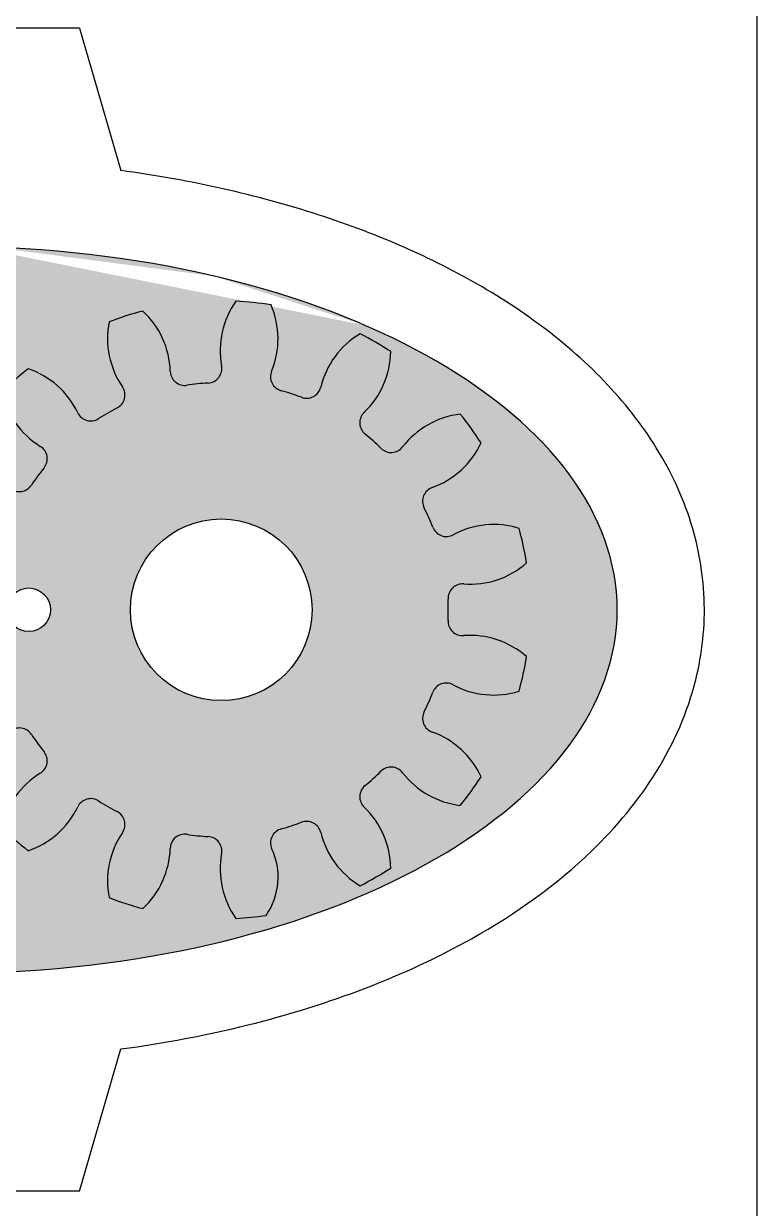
# Model space of a CAD drawing. Header units: millimetres. Extents: x -30196 to -29646, y -21694 to -21274.
# Drawn here: x -29781.41 to -29756.17, y -21419.62 to -21378.87 of the extents above; entities that cross this region are included whole.
import ezdxf

# ---------------------------------------------------------------- set-up
doc = ezdxf.new("R2010")
doc.units = ezdxf.units.MM
doc.layers.add('AM_8', color=1, linetype='Continuous', lineweight=25)

# ---------------------------------------------------------------- blocks, each defined once
blk = doc.blocks.new('e1')
at = {"lineweight": 30}
for centre, radius in [((0, 6.625), 0.75), ((0, 0), 3.125)]:
    blk.add_circle(centre, radius, dxfattribs=at)
at = {"color": 6, "lineweight": 30}
for centre, radius, start, end in [((1.94917210141648, 9.170133756877476), 2.93314621950437, 150.6540794131355, 196.362387718053), ((0, 0), 10.625, 86.72179194004883, 93.27820805995115), ((-1.94917210141648, 9.170133756877476), 2.93314621950437, 343.637612281947, 29.34592058686447), ((0, 0), 10.625, 110.7217919399882, 117.2782080599249), ((-5.510486740240594, 7.584534322264517), 2.93314621950437, 7.637612281886358, 53.34592058676932), ((5.510486740240594, 7.584534322264517), 2.93314621950437, 126.6540794132307, 172.3623877181136), ((0, 0), 10.625, 62.72179194007514, 69.27820806001183), ((-1.94917210141648, 9.170133756877476), 2.93314621950437, 174.6540794130419, 220.3623877180431), ((1.94917210141648, 9.170133756877476), 2.93314621950437, 319.6376122819569, 5.345920586750561), ((-1.344928651607916, 8.202976482480153), 0.5, 279.3111536979541, 16.36238771805299), ((1.344928651604278, 8.202976482480153), 0.5, 163.637612281947, 260.6888463020459), ((-2.107797657183255, 8.040823669649399), 0.5, 187.6376122818864, 284.6888463019647), ((2.107797657183255, 8.040823669649399), 0.5, 255.3111536980353, 352.3623877181136), ((0, 0), 10.625, 134.7217919400905, 141.2782080599563), ((-8.118988160480512, 4.6875), 2.93314621950437, 31.63761228192687, 77.34592058682271), ((0, 0), 7.8125, 99.31115369795415, 104.6888463019647), ((0, 0), 7.8125, 75.3111536980353, 80.68884630204585), ((8.118988160480512, 4.6875), 2.93314621950437, 102.6540794131773, 148.3623877180731), ((0, 0), 10.625, 38.72179194004374, 45.27820805990948), ((-4.565104578243336, 6.946760139788239), 0.5, 303.3111536980255, 40.36238771804305), ((4.565104578243336, 6.946760139788239), 0.5, 139.637612281957, 236.6888463019745), ((-5.510486740240594, 7.584534322264517), 2.93314621950437, 198.6540794132235, 244.3623877180991), ((0, 0), 7.8125, 123.3111536980255, 128.6888463019986), ((0, 0), 7.8125, 51.31115369800138, 56.68884630197451), ((5.510486740240594, 7.584534322264517), 2.93314621950437, 295.6376122819009, 341.3459205867765), ((-5.196066602307837, 6.488339395746152), 0.5, 211.6376122819269, 308.6888463019986), ((5.196066602307837, 6.488339395746152), 0.5, 231.3111536980014, 328.3623877180731), ((-6.995932450627151, 4.489385859593312), 0.5, 327.311153697974, 64.36238771809907), ((6.995932450627151, 4.489385859593312), 0.5, 115.6376122819009, 212.688846302026), ((0, 0), 7.8125, 147.311153697974, 152.6888463019308), ((0, 0), 7.8125, 27.3111536980692, 32.68884630202601), ((0, 0), 10.625, 158.7217919400895, 165.2782080598778), ((-9.323642769079015, 0.9799543431327038), 2.93314621950437, 55.63761228184823, 101.345920586856), ((9.323642769079015, 0.9799543431327038), 2.93314621950437, 78.65407941314403, 124.3623877181518), ((0, 0), 10.625, 14.72179194012215, 21.27820805991046), ((-7.385888427110331, 3.813962295604142), 0.5, 235.6376122818482, 332.6888463019308), ((7.385888427110331, 3.813962295604142), 0.5, 207.3111536980692, 304.3623877181518), ((-8.118988160480512, 4.6875), 2.93314621950437, 222.6540794132912, 268.3623877180061), ((8.118988160480512, 4.6875), 2.93314621950437, 271.6376122819939, 317.3459205867088), ((-8.217100046244013, 1.255755979484093), 0.5, 351.3111536979603, 88.36238771800606), ((8.217100046244013, 1.255755979484093), 0.5, 91.63761228199394, 188.6888463020397), ((0, 0), 7.8125, 171.3111536979603, 176.6888463019514), ((0, 0), 7.8125, 3.311153698048589, 8.68884630203973), ((-8.298623044174747, 0.4801164657947083), 0.5, 259.6376122819284, 356.6888463019514), ((8.298623044174747, 0.4801164657947083), 0.5, 183.3111536980486, 280.3623877180716), ((-8.916154840266245, -2.897034322264517), 2.93314621950437, 79.63761228192838, 125.3459205869184), ((8.916154840266245, -2.897034322264517), 2.93314621950437, 54.65407941308165, 100.3623877180716), ((-1.746229827404022e-10, -1.818989403545856e-11), 10.62499999982308, 182.7217919401416, 188.3528936954908), ((0, 0), 10.625, 350.7217919400866, 357.2782080598583), ((-9.1983634763601, 0.3315405483626819), 2.289573104635588, 234.9791495386659, 295.6383961484495), ((-8.017456393856264, -2.195005517667596), 0.5, 15.31115369800354, 112.3623877181513), ((8.017456393856264, -2.195005517667596), 0.5, 67.63761228184867, 164.6888463019964), ((9.323642769079015, 0.9799543431327038), 2.93314621950437, 247.6376122818487, 293.3459205869054), ((0, 0), 7.8125, 195.3111536980036, 200.6888463019821), ((0, 0), 7.8125, 339.3111536980178, 344.6888463019965), ((-7.776450346274942, -2.936745862669341), 0.5, 283.6376122818758, 20.68884630198211), ((7.776450346274942, -2.936745862669341), 0.5, 159.3111536980179, 256.3623877181242), ((-6.966982738849765, -6.273099434616597), 2.93314621950437, 103.6376122818758, 149.3459205868466), ((6.966982738849765, -6.273099434616597), 2.93314621950437, 30.65407941315344, 76.36238771812424), ((0, 0), 10.625, 206.7217919400341, 213.278208060051), ((-6.431521694670664, -5.266230619807175), 0.5, 39.31115369798542, 136.362387718148), ((6.431521694670664, -5.266230619807175), 0.5, 43.63761228185203, 140.6888463020146), ((0, 0), 10.625, 326.721791939949, 333.2782080599659), ((-8.916154840266245, -2.897034322264517), 2.93314621950437, 270.6540794131629, 316.362387718148), ((0, 0), 7.8125, 219.3111536979854, 224.6888463019777), ((0, 0), 7.8125, 315.3111536980223, 320.6888463020146), ((8.916154840266245, -2.897034322264517), 2.93314621950437, 223.6376122818521, 269.3459205868371), ((-5.909658736673009, -5.845818151985441), 0.5, 307.6376122818443, 44.68884630197773), ((5.909658736673009, -5.845818151985441), 0.5, 135.3111536980223, 232.3623877181557), ((-3.813156028834783, -8.564488665400859), 2.93314621950437, 127.6376122818443, 173.3459205867541), ((3.813156028834783, -8.564488665400859), 2.93314621950437, 6.65407941324589, 52.36238771815568), ((-6.966982738849765, -6.273099434616597), 2.93314621950437, 294.654079413207, 340.3623877180132), ((-3.733518465931411, -7.426876605579309), 0.5, 63.31115369797758, 160.3623877180133), ((0, 0), 7.8125, 243.3111536979776, 248.6888463019105), ((-3.021033443939814, -7.744095375226607), 0.5, 331.6376122818331, 68.68884630191054), ((3.021033443939814, -7.744095375226607), 0.5, 111.3111536980895, 208.362387718167), ((0, 0), 7.8125, 291.3111536980895, 296.6888463020224), ((3.733518465931411, -7.426876605579309), 0.5, 19.63761228198677, 116.6888463020224), ((6.966982738849765, -6.273099434616597), 2.93314621950437, 199.6376122819867, 245.345920586793), ((0, -9.375), 2.93314621950437, 151.637612281833, 197.3459205868215), ((-0.3899559764831793, -8.303348155193817), 0.5, 87.31115369798731, 184.3623877180185), ((0, 0), 7.8125, 267.3111536979873, 272.6888463020127), ((0.3899559764831793, -8.303348155193817), 0.5, 355.6376122819815, 92.68884630201268), ((0, -9.375), 2.93314621950437, 342.6540794131785, 28.36238771816699), ((0, 0), 10.625, 230.7217919400781, 237.2782080599615), ((-3.813156028834783, -8.564488665400859), 2.93314621950437, 318.6540794130806, 4.362387718018495), ((3.813156028834783, -8.564488665400859), 2.93314621950437, 175.6376122819815, 221.3459205869194), ((0, 0), 10.625, 302.7217919400385, 309.278208059922), ((0, 0), 10.625, 254.7217919401619, 261.2782080599951), ((0, 0), 10.625, 278.7217919400049, 285.278208059838)]:
    blk.add_arc(centre, radius, start, end, dxfattribs=at)
blk = doc.blocks.new('bloque')
at = {"lineweight": 30}
for p, q in [((0, 0), (-1.424977175935055, -4.892827157724241)), ((0, 0), (3, 0)), ((3, -7.526611502686137), (3, 0)), ((9, 0), (6, 0)), ((6, -7.526611502686137), (6, 0)), ((9, 0), (10.42489395416123, -4.892804138606152)), ((3, -32.47338849731386), (3, -40)), ((6, -32.47338849731386), (6, -40)), ((0, -40), (-1.425005756122118, -35.10717429929718)), ((9, -40), (10.42484451019845, -35.10721209830444)), ((0, -40), (3, -40)), ((9, -40), (6, -40))]:
    blk.add_line(p, q, dxfattribs=at)
for start_param, end_param in [(4.777652692010582, 7.788717922348591), (7.919245345600376, 10.93031057593838)]:
    blk.add_ellipse((4.5, -20), major_axis=(-23, 0), ratio=0.5434782608695652, start_param=start_param, end_param=end_param, dxfattribs=at)
for points, knots in [([(-1.424977175935055, -4.892827157724241), (-2.92374984307753, -5.094320627144043), (-4.392543210138683, -5.37289196643178), (-8.645255426174117, -6.432437170700723), (-11.2722842330586, -7.435612314020545), (-15.06521450265427, -9.576656324050418), (-16.42673611589998, -10.55964519811459), (-18.45257975888308, -12.5020210928742), (-19.2043971713465, -13.40395006135441), (-20.38446822525293, -15.28782868452981), (-20.82888504589209, -16.25887438888094), (-21.39614839488422, -18.26121229485216), (-21.52762151860225, -19.2867053509035), (-21.46811855664782, -21.1458688821258), (-21.33368845879158, -21.9808187348608), (-20.86420823950903, -23.59477951697045), (-20.53031170042595, -24.37622394878417), (-19.45885908504715, -26.28472960739964), (-18.59953166810374, -27.35660344953067), (-16.57421024594078, -29.30050777413999), (-15.40496793785496, -30.17388008857233), (-12.10905730452941, -32.15533259020231), (-9.808747943650815, -33.13010370212942), (-5.441579504138645, -34.41730362859744), (-3.460828524464887, -34.83351373885307), (-1.425005756125756, -35.10717429929355)], [4.954980096992549, 4.954980096992549, 4.954980096992549, 4.954980096992549, 5.14224467141907, 5.14224467141907, 5.516773820272112, 5.516773820272112, 5.767563485023053, 5.767563485023053, 5.95497249159128, 5.95497249159128, 6.130104256674407, 6.130104256674407, 6.300325975215877, 6.300325975215877, 6.439882453339902, 6.439882453339902, 6.579438931463926, 6.579438931463926, 6.798754017790848, 6.798754017790848, 7.018069104117769, 7.018069104117769, 7.357002176123697, 7.357002176123697, 7.611391200057779, 7.611391200057779, 7.611391200057779, 7.611391200057779]), ([(10.42484451019845, -35.10721209830444), (11.91441853527067, -34.9068641142585), (13.37476723344298, -34.63041601725854), (17.60397979476693, -33.57988480106724), (20.21743791006884, -32.58656714215249), (24.03887028022291, -30.44389416907143), (25.43005596462899, -29.44168081774114), (27.48327340827018, -27.46528783822941), (28.23970494886089, -26.55134600424572), (29.46082918450702, -24.57781510845962), (29.92387908352248, -23.51846923797348), (30.42896334717079, -21.4971483727677), (30.52938015871405, -20.55217227409958), (30.45429271303874, -18.67053218636283), (30.28018119927947, -17.73616319130815), (29.68508334348371, -15.94137466405664), (29.26602055037438, -15.08148981551494), (28.22842159468564, -13.46177991677541), (27.6107926939294, -12.70129756363167), (26.21175471477909, -11.28181722449881), (25.42976790881221, -10.62186350349293), (22.98932009575583, -8.871309958620259), (21.15437719173133, -7.901518086306169), (17.13338834466049, -6.310230845701881), (14.94523935265534, -5.689449643919943), (11.92227924005419, -5.114576721487538), (11.17735176515271, -4.993993081028748), (10.42489395416123, -4.892804138606152)], [8.096574817785179, 8.096574817785179, 8.096574817785179, 8.096574817785179, 8.282704379671472, 8.282704379671472, 8.654963503444058, 8.654963503444058, 8.910868821484426, 8.910868821484426, 9.100243749331254, 9.100243749331254, 9.289618677178082, 9.289618677178082, 9.446354838403028, 9.446354838403028, 9.603090999627975, 9.603090999627975, 9.759827160852922, 9.759827160852922, 9.916563322077868, 9.916563322077868, 10.07329948330282, 10.07329948330282, 10.36613573622064, 10.36613573622064, 10.65897198913847, 10.65897198913847, 10.75298325868008, 10.75298325868008, 10.75298325868008, 10.75298325868008])]:
    blk.add_open_spline(points, degree=3, knots=knots, dxfattribs=at)

msp = doc.modelspace()

# ---------------------------------------------------------------- hatches: boundary and pattern name
at = {"layer": 'AM_8'}
h = msp.add_hatch(color=256, dxfattribs=at)
edge = h.paths.add_edge_path()
edge.add_arc((-29787.09115203186, -21392.0616431561), 2.93314621950437, 289.6376122819886, 335.3459205868041)
edge.add_arc((-29793.36425146648, -21399.02862589495), 10.625, 32.72179194004055, 39.27820805994489)
edge.add_arc((-29784.79976280107, -21395.21546986611), 2.93314621950437, 96.65407941322613, 142.3623877181746)
edge.add_arc((-29787.51843331449, -21393.11896715827), 0.5, 225.3111536974327, 322.3623877174059, ccw=False)
edge.add_arc((-29793.36425146648, -21399.02862589495), 7.8125, 45.31115369802765, 50.68884630198979)
edge.add_arc((-29788.09802084667, -21392.59710420027), 0.5, 133.6376122824344, 230.6888463021758, ccw=False)
edge.add_arc((-29790.46721714421, -21390.11247105468), 2.93314621950437, 313.6376122818746, 359.345920586657)
edge.add_arc((-29793.36425146648, -21399.02862589495), 10.625, 56.72179193994879, 63.27820805991797)
edge.add_arc((-29787.09115203186, -21392.0616431561), 2.93314621950437, 120.654079413131, 166.3623877180654)
edge.add_arc((-29790.42750560381, -21391.25217554867), 0.5, 249.3111536980179, 346.3623877181734, ccw=False)
edge.add_arc((-29793.36425146648, -21399.02862589495), 7.8125, 69.31115369801347, 74.68884630195438)
edge.add_arc((-29791.16924594881, -21391.01116950109), 0.5, 157.637612281928, 254.6888463021975, ccw=False)
edge.add_arc((-29794.34420580961, -21389.70498312587), 2.93314621950437, 337.6376122818725, 383.3459205868747)
edge.add_arc((-29793.36425146648, -21399.02862589495), 10.625, 80.72179194008078, 87.27820805993304)
edge.add_arc((-29790.46721714421, -21390.11247105468), 2.93314621950437, 144.6540794130947, 190.3623877180218)
edge.add_arc((-29793.84436793227, -21390.73000285077), 0.5, -86.68884630279592, 10.362387718071602, ccw=False)
edge.add_arc((-29793.36425146648, -21399.02862589495), 7.8125, 93.31115369804567, 98.68884630199524)
edge.add_arc((-29794.62000744596, -21390.8115258487), 0.5, 181.6376122811784, 278.6888463022458, ccw=False)
edge.add_arc((-29798.05175146648, -21390.90963773446), 2.93314621950437, 1.637612282014376, 47.34592058668167)
edge.add_line((-29796.06433828173, -21388.75243223241), (-29796.14645429816, -21388.41753582152))
edge.add_ellipse((-29783.98925146646, -21399.02862589495), major_axis=(23, 0), ratio=0.5434782608695652, start_angle=93.73933523152238, end_angle=121.90915873480529, ccw=False)
edge.add_line((-29785.48925146646, -21386.55523739764), (-29785.48925146646, -21379.02862589495))
edge.add_line((-29785.48925146646, -21379.02862589495), (-29782.48925146646, -21379.02862589495))
edge.add_line((-29782.48925146646, -21379.02862589495), (-29782.48925146646, -21386.55523739764))
edge.add_ellipse((-29783.98925146646, -21399.02862589495), major_axis=(23, 0), ratio=0.5434782608695652, start_angle=51.56917499554447, end_angle=86.26066476847751, ccw=False)
edge.add_line((-29769.69315720453, -21389.23663629778), (-29769.8366272268, -21389.53837133437))
edge.add_arc((-29768.34115203186, -21392.0616431561), 2.93314621950437, 120.654079413131, 166.3623877180654)
edge.add_arc((-29771.6775056038, -21391.25217554867), 0.5, 249.3111536980179, 346.3623877181734, ccw=False)
edge.add_arc((-29774.61425146647, -21399.02862589495), 7.8125, 69.31115369801347, 74.68884630195438)
edge.add_arc((-29772.4192459488, -21391.01116950109), 0.5, 157.637612281928, 254.6888463021975, ccw=False)
edge.add_arc((-29775.5942058096, -21389.70498312587), 2.93314621950437, 337.6376122818725, 383.3459205868747)
edge.add_arc((-29774.61425146647, -21399.02862589495), 10.625, 80.72179194008078, 87.27820805993304)
edge.add_arc((-29771.71721714421, -21390.11247105468), 2.93314621950437, 144.6540794130947, 190.3623877180218)
edge.add_arc((-29775.09436793227, -21390.73000285077), 0.5, -86.68884630279592, 10.362387718071602, ccw=False)
edge.add_arc((-29774.61425146647, -21399.02862589495), 7.8125, 93.31115369804567, 98.68884630199524)
edge.add_arc((-29775.87000744596, -21390.8115258487), 0.5, 181.6376122811784, 278.6888463022458, ccw=False)
edge.add_arc((-29779.30175146647, -21390.90963773446), 2.93314621950437, 1.637612282014376, 47.34592058699113)
edge.add_arc((-29774.61425146647, -21399.02862589495), 10.625, 104.7217919401278, 111.278208059927)
edge.add_arc((-29775.5942058096, -21389.70498312587), 2.93314621950437, 168.6540794131405, 214.3623877180069)
edge.add_arc((-29778.42821376208, -21391.64273746784), 0.5, -62.68884630314369, 34.36238771844148, ccw=False)
edge.add_arc((-29774.61425146647, -21399.02862589495), 7.8125, 117.3111536980637, 122.6888463020101)
edge.add_arc((-29779.10363732606, -21392.03269344432), 0.5, 205.6376122825473, 302.6888463018506, ccw=False)
edge.add_arc((-29782.19878578874, -21393.5181391547), 2.93314621950437, 25.63761228191168, 71.34592058683307)
edge.add_arc((-29774.61425146647, -21399.02862589495), 10.625, 128.721791940045, 135.2782080599409)
edge.add_arc((-29779.30175146647, -21390.90963773446), 2.93314621950437, 192.6540794131846, 238.3623877180921)
edge.add_arc((-29781.10259086222, -21393.83255929264), 0.5, -38.68884630203098, 58.36238771796383, ccw=False)
edge.add_arc((-29774.61425146647, -21399.02862589495), 7.8125, 141.3111536980121, 146.6888463019847)
edge.add_arc((-29781.56101160626, -21394.4635213167), 0.5, 229.6376122821158, 326.6888463020342, ccw=False)
edge.add_arc((-29783.78438522335, -21397.07945379353), 2.93314621950437, 49.63761228198381, 95.34592058688321)
edge.add_arc((-29774.61425146647, -21399.02862589495), 10.625, 152.7217919400725, 159.2782080599649)
edge.add_arc((-29782.19878578874, -21393.5181391547), 2.93314621950437, 216.6540794132454, 242.9999999999338)
edge.add_arc((-29783.98925146648, -21399.02862589495), 2.93314621950437, 80.99999999998231, 118.3623877180079)
edge.add_arc((-29785.62015609125, -21396.00759245101), 0.5, 201.311153696967, 298.36238771835036, ccw=False)
edge.add_arc((-29793.36425146648, -21399.02862589495), 7.8125, 21.31115369809375, 26.68884630198943)
edge.add_arc((-29785.93737486089, -21395.29510742901), 0.5, 109.6376122813978, 206.6888463020224, ccw=False)
h = msp.add_hatch(color=4, dxfattribs=at)
edge = h.paths.add_edge_path()
edge.add_line((-29785.48925146646, -21419.02862589495), (-29782.48925146646, -21419.02862589495))
edge.add_line((-29782.48925146646, -21419.02862589495), (-29782.48925146646, -21411.50201439226))
edge.add_ellipse((-29783.98925146646, -21399.02862589495), major_axis=(23, 0), ratio=0.5434782608695652, start_angle=273.7393352315225, end_angle=411.5691749955445)
edge.add_line((-29769.69315720453, -21389.23663629778), (-29769.8366272268, -21389.53837133437))
edge.add_arc((-29774.61425146647, -21399.02862589495), 10.625, 56.72179193994879, 63.278208059917915, ccw=False)
edge.add_arc((-29771.71721714421, -21390.11247105468), 2.93314621950437, 313.6376122818747, 359.3459205866571, ccw=False)
edge.add_arc((-29769.34802084666, -21392.59710420027), 0.5, 133.6376122824344, 230.6888463021758)
edge.add_arc((-29774.61425146647, -21399.02862589495), 7.8125, 45.31115369802768, 50.68884630198983, ccw=False)
edge.add_arc((-29768.76843331449, -21393.11896715827), 0.5, 225.3111536974327, 322.3623877179907)
edge.add_arc((-29766.04976280107, -21395.21546986611), 2.93314621950437, 96.65407941322621, 142.362387718075, ccw=False)
edge.add_arc((-29774.61425146647, -21399.02862589495), 10.625, 32.72179194004059, 39.278208059944916, ccw=False)
edge.add_arc((-29768.34115203186, -21392.0616431561), 2.93314621950437, 289.6376122819886, 335.3459205868041, ccw=False)
edge.add_arc((-29767.18737486089, -21395.29510742901), 0.5, 109.6376122810052, 206.6888463020225)
edge.add_arc((-29774.61425146647, -21399.02862589495), 7.8125, 21.31115369809379, 26.688846302001423, ccw=False)
edge.add_arc((-29766.87015609125, -21396.00759245101), 0.5, 201.311153696967, 298.3623877183504)
edge.add_arc((-29765.23925146647, -21399.02862589495), 2.93314621950437, 72.65407941318261, 118.36238771800791, ccw=False)
edge.add_arc((-29774.61425146647, -21399.02862589495), 10.625, 8.721791940001992, 15.278208059936674, ccw=False)
edge.add_arc((-29766.04976280107, -21395.21546986611), 2.93314621950437, 265.6376122819464, 311.3459205867484, ccw=False)
edge.add_arc((-29766.31090331128, -21398.63866991846), 0.5, 85.63761228134213, 182.6888463022111)
edge.add_arc((-29774.61425146647, -21399.02862589495), 7.8125, -2.688846302002105, 2.688846301976696, ccw=False)
edge.add_arc((-29766.31090331128, -21399.41858187143), 0.5, 177.3111536981857, 274.3623877178265)
edge.add_arc((-29766.04976280107, -21402.84178192378), 2.93314621950437, 48.65407941311082, 94.3623877181953, ccw=False)
edge.add_arc((-29774.61425146647, -21399.02862589495), 10.625, 344.7217919401682, 351.27820805993974, ccw=False)
edge.add_arc((-29765.23925146647, -21399.02862589495), 2.93314621950437, 241.6376122818333, 287.345920587059, ccw=False)
edge.add_arc((-29766.87015609125, -21402.04965933889), 0.5, 61.63761228258131, 158.6888463017164)
edge.add_arc((-29774.61425146647, -21399.02862589495), 7.8125, 333.31115369797476, 338.6888463019905, ccw=False)
edge.add_arc((-29767.18737486089, -21402.76214436088), 0.5, 153.31115369835, 250.3623877182096)
edge.add_arc((-29768.34115203186, -21405.9956086338), 2.93314621950437, 24.654079413195916, 70.36238771814521, ccw=False)
edge.add_arc((-29774.61425146647, -21399.02862589495), 10.625, 320.72179194006753, 327.27820805995947, ccw=False)
edge.add_arc((-29766.04976280107, -21402.84178192378), 2.93314621950437, 217.6376122818254, 263.34592058684444, ccw=False)
edge.add_arc((-29768.76843331449, -21404.93828463162), 0.5, 37.63761228259408, 134.6888463019777)
edge.add_arc((-29774.61425146647, -21399.02862589495), 7.8125, 309.31115369798954, 314.6888463020101, ccw=False)
edge.add_arc((-29769.34802084666, -21405.46014758962), 0.5, 129.3111536981467, 226.362387718155)
edge.add_arc((-29771.71721714421, -21407.94478073521), 2.93314621950437, 0.6540794131337861, 46.36238771802488, ccw=False)
edge.add_arc((-29774.61425146647, -21399.02862589495), 10.625, 296.7217919400382, 303.2782080599369, ccw=False)
edge.add_arc((-29768.34115203186, -21405.9956086338), 2.93314621950437, 193.6376122818655, 239.345920586783, ccw=False)
edge.add_arc((-29771.6775056038, -21406.80507624122), 0.5, 13.63761228223175, 110.6888463019821)
edge.add_arc((-29774.61425146647, -21399.02862589495), 7.8125, 285.31115369801284, 290.68884630198653, ccw=False)
edge.add_arc((-29772.4192459488, -21407.0460822888), 0.5, 105.3111536983147, 202.3623877182307)
edge.add_arc((-29774.94579201483, -21408.22698937131), 2.289573104635588, -35.02085046134442, 25.638396148282823, ccw=False)
edge.add_arc((-29774.61425146645, -21399.02862589512), 10.62499999982308, 272.72179194013216, 278.3528936954121, ccw=False)
edge.add_arc((-29771.71721714421, -21407.94478073521), 2.93314621950437, 169.6376122819211, 215.345920587094, ccw=False)
edge.add_arc((-29775.09436793227, -21407.32724893912), 0.5, 349.6376122822635, 446.6888463019393)
edge.add_arc((-29774.61425146647, -21399.02862589495), 7.8125, 261.311153697952, 266.6888463020091, ccw=False)
edge.add_arc((-29775.87000744596, -21407.24572594119), 0.5, 81.31115369857841, 178.3623877180001)
edge.add_arc((-29779.30175146647, -21407.14761405543), 2.93314621950437, 312.65407941331836, 358.36238771812566, ccw=False)
edge.add_arc((-29774.61425146647, -21399.02862589495), 10.625, 248.7217919400913, 255.27820805996208, ccw=False)
edge.add_arc((-29775.5942058096, -21408.35226866402), 2.93314621950437, 145.6376122818357, 191.3459205868735, ccw=False)
edge.add_arc((-29778.42821376208, -21406.41451432206), 0.5, 325.637612282482, 422.6888463020204)
edge.add_arc((-29774.61425146647, -21399.02862589495), 7.8125, 237.31115369797539, 242.6888463020082, ccw=False)
edge.add_arc((-29779.10363732606, -21406.02455834557), 0.5, 57.31115369837457, 154.3623877180089)
edge.add_arc((-29782.19878578874, -21404.53911263519), 2.93314621950437, 288.65407941318966, 334.3623877179935, ccw=False)
edge.add_arc((-29774.61425146647, -21399.02862589495), 10.625, 224.7217919400868, 231.2782080599427, ccw=False)
edge.add_arc((-29779.30175146647, -21407.14761405543), 2.93314621950437, 121.6376122819452, 167.3459205868691, ccw=False)
edge.add_arc((-29781.10259086222, -21404.22469249725), 0.5, 301.6376122818176, 398.688846302031)
edge.add_arc((-29774.61425146647, -21399.02862589495), 7.8125, 213.31115369803, 218.6888463019879, ccw=False)
edge.add_arc((-29781.56101160626, -21403.59373047319), 0.5, 33.31115369773683, 130.3623877182019)
edge.add_arc((-29783.78438522335, -21400.97779799636), 2.93314621950437, 264.6540794130526, 310.36238771796206, ccw=False)
edge.add_arc((-29774.61425146647, -21399.02862589495), 10.625, 200.7217919399845, 207.2782080599359, ccw=False)
edge.add_arc((-29782.19878578874, -21404.53911263519), 2.93314621950437, 117.0000000000662, 143.3459205867254, ccw=False)
edge.add_arc((-29783.98925146648, -21399.02862589495), 2.93314621950437, 241.6376122818333, 279.00000000001774, ccw=False)
edge.add_arc((-29785.62015609125, -21402.04965933889), 0.5, 61.63761228258131, 158.6888463017164)
edge.add_arc((-29793.36425146648, -21399.02862589495), 7.8125, 333.31115369797476, 338.6888463019905, ccw=False)
edge.add_arc((-29785.93737486089, -21402.76214436088), 0.5, 153.3111536985373, 250.3623877182096)
edge.add_arc((-29787.09115203186, -21405.9956086338), 2.93314621950437, 24.654079413195916, 70.36238771807831, ccw=False)
edge.add_arc((-29793.36425146648, -21399.02862589495), 10.625, 320.72179194006753, 327.27820805995947, ccw=False)
edge.add_arc((-29784.79976280107, -21402.84178192378), 2.93314621950437, 217.6376122818254, 263.34592058684444, ccw=False)
edge.add_arc((-29787.51843331449, -21404.93828463162), 0.5, 37.63761228259408, 134.6888463019777)
edge.add_arc((-29793.36425146648, -21399.02862589495), 7.8125, 309.31115369798954, 314.6888463020101, ccw=False)
edge.add_arc((-29788.09802084667, -21405.46014758962), 0.5, 129.3111536981467, 226.362387718155)
edge.add_arc((-29790.46721714421, -21407.94478073521), 2.93314621950437, 0.6540794131337861, 46.36238771802488, ccw=False)
edge.add_arc((-29793.36425146648, -21399.02862589495), 10.625, 296.7217919400382, 303.2782080599369, ccw=False)
edge.add_arc((-29787.09115203186, -21405.9956086338), 2.93314621950437, 193.6376122818655, 239.345920586783, ccw=False)
edge.add_arc((-29790.42750560381, -21406.80507624122), 0.5, 13.63761228223175, 110.6888463019821)
edge.add_arc((-29793.36425146648, -21399.02862589495), 7.8125, 285.31115369801284, 290.68884630198653, ccw=False)
edge.add_arc((-29791.16924594881, -21407.0460822888), 0.5, 105.3111536983147, 202.3623877182307)
edge.add_arc((-29793.66698770471, -21408.22142412327), 2.261209019701503, -35.75014838399687, 25.827068113097027, ccw=False)
edge.add_arc((-29793.36425146645, -21399.0286258952), 10.62499999974242, 272.72179194013313, 278.2924475083837, ccw=False)
edge.add_arc((-29790.46721714421, -21407.94478073521), 2.93314621950437, 169.6376122819211, 215.3459205871351, ccw=False)
edge.add_arc((-29793.84436793227, -21407.32724893912), 0.5, 349.6376122822635, 446.6888463019393)
edge.add_arc((-29793.36425146648, -21399.02862589495), 7.8125, 261.311153697952, 266.6888463020091, ccw=False)
edge.add_arc((-29794.62000744596, -21407.24572594119), 0.5, 81.31115369857841, 178.3623877180001)
edge.add_arc((-29798.05175146648, -21407.14761405543), 2.93314621950437, 312.65407941331836, 358.36238771812566, ccw=False)
edge.add_arc((-29793.36425146648, -21399.02862589495), 10.625, 248.7217919400913, 255.27820805996208, ccw=False)
edge.add_arc((-29794.34420580961, -21408.35226866402), 2.93314621950437, 145.6376122818357, 191.3459205868735, ccw=False)
edge.add_arc((-29797.17821376208, -21406.41451432206), 0.5, 325.637612282482, 422.6888463020204)
edge.add_arc((-29793.36425146648, -21399.02862589495), 7.8125, 237.31115369797539, 242.6888463020082, ccw=False)
edge.add_arc((-29797.85363732607, -21406.02455834557), 0.5, 57.31115369837457, 154.3623877180089)
edge.add_arc((-29800.94878578874, -21404.53911263519), 2.93314621950437, 288.65407941318966, 334.3623877179935, ccw=False)
edge.add_arc((-29793.36425146648, -21399.02862589495), 10.625, 224.7217919400868, 231.2782080599427, ccw=False)
edge.add_arc((-29798.05175146648, -21407.14761405543), 2.93314621950437, 121.6376122819452, 167.3459205868691, ccw=False)
edge.add_arc((-29799.85259086222, -21404.22469249725), 0.5, 301.6376122818176, 398.688846302031)
edge.add_arc((-29793.36425146648, -21399.02862589495), 7.8125, 213.31115369803, 218.6888463019879, ccw=False)
edge.add_arc((-29800.31101160626, -21403.59373047319), 0.5, 33.31115369773683, 130.3623877182019)
edge.add_arc((-29802.53438522335, -21400.97779799636), 2.93314621950437, 264.654079413265, 310.36238771796206, ccw=False)
edge.add_arc((-29793.36425146648, -21399.02862589495), 10.625, 200.7217919399845, 207.2782080599629, ccw=False)
edge.add_arc((-29800.94878578874, -21404.53911263519), 2.93314621950437, 97.63761228186888, 143.3459205867254, ccw=False)
edge.add_arc((-29801.40507513612, -21401.13642355213), 0.5, 277.6376122825338, 374.6888463020176)
edge.add_arc((-29793.36425146648, -21399.02862589495), 7.8125, 189.3111536979438, 194.6888463019781, ccw=False)
edge.add_arc((-29801.56722794896, -21400.37355454655), 0.5, 9.311153698743206, 106.3623877181117)
edge.add_arc((-29802.53438522335, -21397.07945379353), 2.93314621950437, 240.6540794131106, 286.362387718001, ccw=False)
edge.add_arc((-29793.36425146648, -21399.02862589495), 10.625, 176.7217919400483, 183.2782080599322, ccw=False)
edge.add_arc((-29802.53438522335, -21400.97779799636), 2.93314621950437, 73.63761228193079, 119.3459205868545, ccw=False)
edge.add_arc((-29801.56722794896, -21397.68369724334), 0.5, 253.6376122824057, 350.6888463020122)
edge.add_arc((-29793.36425146648, -21399.02862589495), 7.8125, 165.3111536980477, 170.6888463019815, ccw=False)
edge.add_arc((-29801.40507513612, -21396.92082823776), 0.5, 345.3111536975792, 442.3623877178794)
edge.add_arc((-29800.94878578874, -21393.5181391547), 2.93314621950437, 216.6540794132454, 262.3623877180607, ccw=False)
edge.add_arc((-29793.36425146648, -21399.02862589495), 10.625, 152.7217919400725, 159.2782080599649, ccw=False)
edge.add_arc((-29802.53438522335, -21397.07945379353), 2.93314621950437, 49.63761228198382, 95.34592058688321, ccw=False)
edge.add_arc((-29800.31101160626, -21394.4635213167), 0.5, 229.6376122821158, 326.6888463020342)
edge.add_arc((-29793.36425146648, -21399.02862589495), 7.8125, 141.3111536980121, 146.6888463019847, ccw=False)
edge.add_arc((-29799.85259086222, -21393.83255929264), 0.5, 321.311153697969, 418.3623877179638)
edge.add_arc((-29798.05175146648, -21390.90963773446), 2.93314621950437, 192.6540794131847, 238.3623877180921, ccw=False)
edge.add_arc((-29793.36425146648, -21399.02862589495), 10.625, 128.721791940045, 135.2782080599409, ccw=False)
edge.add_arc((-29800.94878578874, -21393.5181391547), 2.93314621950437, 25.637612281911686, 71.34592058683307, ccw=False)
edge.add_arc((-29797.85363732607, -21392.03269344432), 0.5, 205.6376122825473, 302.6888463018506)
edge.add_arc((-29793.36425146648, -21399.02862589495), 7.8125, 117.31115369806369, 122.68884630201009, ccw=False)
edge.add_arc((-29797.17821376208, -21391.64273746784), 0.5, 297.3111536968563, 394.3623877184415)
edge.add_arc((-29794.34420580961, -21389.70498312587), 2.93314621950437, 168.6540794131405, 214.3623877180069, ccw=False)
edge.add_arc((-29793.36425146648, -21399.02862589495), 10.625, 104.72179194012779, 111.27820805992701, ccw=False)
edge.add_line((-29796.06433828175, -21388.75243223241), (-29796.14645429816, -21388.41753582152))
edge.add_ellipse((-29783.98925146646, -21399.02862589495), major_axis=(23, 0), ratio=0.5434782608695652, start_angle=121.9091587348053, end_angle=266.2606647684775)
edge.add_line((-29785.48925146646, -21411.50201439226), (-29785.48925146646, -21419.02862589495))
h = msp.add_hatch(color=6, dxfattribs=at)
edge = h.paths.add_edge_path()
edge.add_arc((-29774.61425146646, -21399.02862589495), 10.62500000000381, 248.7217919400365, 255.2782080598342)
edge.add_arc((-29779.30175146646, -21407.14761405541), 2.933146219499402, 312.6540794127117, 358.3623877176974)
edge.add_arc((-29775.87000744595, -21407.24572594119), 0.499999999998721, 81.31115369851551, 178.3623877192502, ccw=False)
edge.add_arc((-29774.61425146647, -21399.02862589495), 7.812499999999863, 261.3111536979784, 266.6888463019544)
edge.add_arc((-29775.09436793227, -21407.32724893912), 0.4999999999983434, -10.362387718481727, 86.68884630277171, ccw=False)
edge.add_arc((-29771.71721714421, -21407.94478073522), 2.933146219501097, 169.6376122819083, 215.3459205868473)
edge.add_arc((-29774.61425146649, -21399.02862589512), 10.62499999982766, 272.72179194019, 278.3528936956645)
edge.add_arc((-29774.94579201483, -21408.22698937132), 2.289573104641315, 324.9791495390883, 385.6383961486899)
edge.add_arc((-29772.4192459488, -21407.04608228881), 0.5000000000023193, 105.31115369769239, 202.3623877171424, ccw=False)
edge.add_arc((-29774.61425146646, -21399.02862589495), 7.812499999996382, 285.3111536979941, 290.6888463019366)
edge.add_arc((-29771.6775056038, -21406.80507624122), 0.5000000000038329, 13.637612282231828, 110.68884630183479, ccw=False)
edge.add_arc((-29768.34115203186, -21405.99560863379), 2.933146219506599, 193.6376122820037, 239.3459205869052)
edge.add_arc((-29774.61425146647, -21399.02862589495), 10.62500000000049, 296.7217919400821, 303.2782080600512)
edge.add_arc((-29771.7172171442, -21407.94478073523), 2.933146219511887, 0.6540794137006478, 46.36238771852481)
edge.add_arc((-29769.34802084666, -21405.46014758962), 0.4999999999977291, 129.3111536978241, 226.3623877175656, ccw=False)
edge.add_arc((-29774.61425146648, -21399.02862589495), 7.81250000000007, 309.3111536980853, 314.6888463020478)
edge.add_arc((-29768.76843331449, -21404.93828463162), 0.5000000000010447, 37.637612282009286, 134.6888463025673, ccw=False)
edge.add_arc((-29766.04976280107, -21402.84178192378), 2.933146219499989, 217.6376122818687, 263.3459205867657)
edge.add_arc((-29774.61425146646, -21399.02862589493), 10.62499999999842, 320.7217919399571, 327.2782080598616)
edge.add_arc((-29768.34115203185, -21405.9956086338), 2.933146219503058, 24.65407941329013, 70.36238771810217)
edge.add_arc((-29767.18737486089, -21402.76214436088), 0.4999999999973533, 153.3111536979775, 250.3623877189948, ccw=False)
edge.add_arc((-29774.61425146646, -21399.02862589492), 7.812499999997887, 333.3111536977599, 338.6888463016686)
edge.add_arc((-29766.87015609125, -21402.04965933889), 0.4999999999998626, 61.63761228164958, 158.688846303033, ccw=False)
edge.add_arc((-29765.23925146648, -21399.02862589495), 2.933146219504049, 241.6376122820547, 287.3459205868853)
edge.add_arc((-29774.61425146647, -21399.02862589492), 10.62500000000188, 344.7217919399066, 351.2782080598399)
edge.add_arc((-29766.04976280106, -21402.84178192378), 2.933146219508041, 48.6540794134586, 94.36238771826078)
edge.add_arc((-29766.31090331128, -21399.41858187143), 0.4999999999990806, 177.3111536977889, 274.3623877186579, ccw=False)
edge.add_arc((-29774.61425146647, -21399.0286258949), 7.812499999997909, 357.3111536977034, 362.6888463016823)
edge.add_arc((-29766.31090331127, -21398.63866991846), 0.5000000000012921, 85.6376122825892, 182.6888463017947, ccw=False)
edge.add_arc((-29766.04976280107, -21395.21546986611), 2.933146219504979, 265.6376122818047, 311.3459205868892)
edge.add_arc((-29774.61425146646, -21399.02862589497), 10.62500000000031, 8.721791940221317, 15.27820805999354)
edge.add_arc((-29765.2392514665, -21399.02862589495), 2.933146219498443, 72.65407941248732, 118.3623877176952)
edge.add_arc((-29766.87015609125, -21396.00759245101), 0.5000000000002234, 201.3111536982837, 298.3623877174187, ccw=False)
edge.add_arc((-29774.61425146647, -21399.02862589495), 7.812499999999355, 21.31115369806889, 26.6888463020849)
edge.add_arc((-29767.18737486089, -21395.29510742901), 0.499999999999301, 109.63761228193059, 206.6888463020224, ccw=False)
edge.add_arc((-29768.34115203186, -21392.06164315609), 2.933146219504647, 289.6376122818309, 335.3459205867395)
edge.add_arc((-29774.61425146646, -21399.02862589496), 10.62499999999659, 32.72179194012188, 39.2782080600001)
edge.add_arc((-29766.04976280107, -21395.21546986611), 2.933146219503972, 96.65407941308497, 142.362387718075)
edge.add_arc((-29768.76843331449, -21393.11896715827), 0.5000000000000908, 225.3111536980223, 322.3623877174059, ccw=False)
edge.add_arc((-29774.61425146646, -21399.02862589495), 7.812499999997513, 45.31115369808435, 50.68884630210617)
edge.add_arc((-29769.34802084666, -21392.59710420028), 0.4999999999992459, 133.6376122815574, 230.6888463015892, ccw=False)
edge.add_arc((-29771.71721714421, -21390.11247105468), 2.933146219501683, 313.6376122820242, 359.3459205869373)
edge.add_arc((-29774.61425146648, -21399.02862589494), 10.62500000000067, 56.72179194001951, 63.27820805991797)
edge.add_arc((-29768.34115203185, -21392.06164315609), 2.933146219508558, 120.6540794133144, 166.3623877182202)
edge.add_arc((-29771.6775056038, -21391.25217554867), 0.5000000000022111, 249.3111536980179, 346.3623877177683, ccw=False)
edge.add_arc((-29774.61425146649, -21399.02862589494), 7.812499999999582, 69.31115369784484, 74.68884630181866)
edge.add_arc((-29772.4192459488, -21391.01116950109), 0.4999999999978185, 157.6376122817693, 254.68884630168532, ccw=False)
edge.add_arc((-29775.5942058096, -21389.70498312587), 2.933146219501839, 337.6376122820039, 383.3459205870704)
edge.add_arc((-29774.61425146642, -21399.02862589495), 10.62499999999953, 80.72179194033879, 87.27820806012899)
edge.add_arc((-29771.71721714421, -21390.1124710547), 2.933146219494558, 144.6540794126162, 190.362387717755)
edge.add_arc((-29775.09436793227, -21390.73000285077), 0.4999999999968375, -86.68884630191519, 10.362387718146579, ccw=False)
edge.add_arc((-29774.61425146644, -21399.02862589494), 7.812500000001621, 93.31115369823213, 98.68884630228936)
edge.add_arc((-29775.87000744596, -21390.8115258487), 0.4999999999991911, 181.6376122819999, 278.6888463014216, ccw=False)
edge.add_arc((-29779.30175146647, -21390.90963773446), 2.933146219502076, 1.637612281874337, 47.34592058668167)
edge.add_arc((-29774.61425146653, -21399.02862589496), 10.62499999999733, 104.7217919397283, 111.2782080595989)
edge.add_arc((-29775.5942058096, -21389.70498312587), 2.933146219501996, 168.6540794129871, 214.362387718047)
edge.add_arc((-29778.42821376208, -21391.64273746784), 0.4999999999981323, -62.68884630202041, 34.362387717518004, ccw=False)
edge.add_arc((-29774.61425146646, -21399.02862589494), 7.812500000002623, 117.3111536981111, 122.6888463021432)
edge.add_arc((-29779.10363732606, -21392.03269344432), 0.4999999999975872, 205.6376122814349, 302.6888463014997, ccw=False)
edge.add_arc((-29782.19878578874, -21393.5181391547), 2.933146219503039, 25.63761228200649, 71.34592058681034)
edge.add_arc((-29774.61425146649, -21399.02862589496), 10.62499999999733, 128.7217919399041, 135.2782080597607)
edge.add_arc((-29779.30175146647, -21390.90963773447), 2.933146219503005, 192.654079413046, 238.3623877179571)
edge.add_arc((-29781.10259086222, -21393.83255929264), 0.5000000000021139, -38.68884630203098, 58.36238771818239, ccw=False)
edge.add_arc((-29774.61425146649, -21399.02862589496), 7.812499999999163, 141.3111536978413, 146.6888463018)
edge.add_arc((-29781.56101160626, -21394.4635213167), 0.5000000000014448, 229.6376122817982, 326.6888463022632, ccw=False)
edge.add_arc((-29783.78438522336, -21397.07945379353), 2.933146219506304, 49.63761228192966, 95.34592058659356)
edge.add_arc((-29774.61425146649, -21399.028625895), 10.62499999999745, 152.721791939739, 159.2782080597169)
edge.add_arc((-29782.19878578875, -21393.51813915469), 2.933146219509748, 216.6540794137148, 243.0000000003795)
edge.add_arc((-29783.98925146649, -21399.02862589494), 2.933146219501964, 72.65407941295791, 80.99999999976058, ccw=False)
edge.add_arc((-29793.36425146638, -21399.02862589528), 10.62499999999818, 14.81499675772261, 15.278208061806993, ccw=False)
edge.add_arc((-29782.19878578872, -21393.51813915471), 2.933146219503815, 252.2609447981193, 262.36238771784)
edge.add_arc((-29782.65507513612, -21396.92082823776), 0.4999999999987296, -14.688846302017623, 82.36238771746622, ccw=False)
edge.add_arc((-29774.61425146646, -21399.02862589491), 7.81249999999911, 165.3111536983193, 170.6888463023544)
edge.add_arc((-29782.81722794895, -21397.68369724334), 0.4999999999998057, 253.63761228148832, 350.68884630118936, ccw=False)
edge.add_arc((-29783.78438522336, -21400.97779799636), 2.933146219505282, 73.6376122817944, 95.86958635836547)
edge.add_arc((-29784.7997628011, -21395.21546986611), 2.933146219504812, 275.86958635900896, 284.1173689600555, ccw=False)
edge.add_arc((-29783.78438522335, -21400.97779799637), 2.933146219506545, 104.1173689596073, 119.3459205868545)
edge.add_arc((-29774.61425146647, -21399.02862589495), 10.62499999999972, 176.7217919400483, 183.2782080599321)
edge.add_arc((-29783.78438522336, -21397.07945379352), 2.933146219507926, 240.654079413401, 255.8826310406168)
edge.add_arc((-29784.7997628011, -21402.84178192378), 2.933146219504499, 75.8826310399445, 84.1304136409911, ccw=False)
edge.add_arc((-29783.78438522336, -21397.07945379353), 2.933146219505142, 264.1304136415638, 286.3623877182056)
edge.add_arc((-29782.81722794895, -21400.37355454655), 0.4999999999974136, 9.311153697576515, 106.3623877177117, ccw=False)
edge.add_arc((-29774.61425146648, -21399.02862589492), 7.812500000004209, 189.3111536982071, 194.6888463021397)
edge.add_arc((-29782.65507513612, -21401.13642355213), 0.4999999999990588, -82.36238771793478, 14.688846302017623, ccw=False)
edge.add_arc((-29782.19878578872, -21404.53911263518), 2.933146219504069, 97.63761228223048, 107.7390552018807)
edge.add_arc((-29793.36425146646, -21399.02862589488), 10.62500000000062, 344.7217919397828, 345.18500324376225, ccw=False)
edge.add_arc((-29783.98925146658, -21399.02862589497), 2.933146219492136, 279.0000000022123, 287.3459205892635, ccw=False)
edge.add_arc((-29782.19878578874, -21404.53911263519), 2.933146219508482, 117.0000000000339, 143.3459205866976)
edge.add_arc((-29774.61425146646, -21399.02862589497), 10.62499999999801, 200.7217919399042, 207.2782080597959)
edge.add_arc((-29783.78438522335, -21400.97779799636), 2.933146219505598, 264.6540794130527, 310.362387717916)
edge.add_arc((-29781.56101160626, -21403.59373047319), 0.4999999999987938, 33.31115369796578, 130.3623877178842, ccw=False)
edge.add_arc((-29774.61425146651, -21399.0286258949), 7.812499999998114, 213.3111536984294, 218.6888463024046)
edge.add_arc((-29781.10259086222, -21404.22469249725), 0.5000000000014776, -58.36238771796383, 38.68884630203098, ccw=False)
edge.add_arc((-29779.30175146647, -21407.14761405543), 2.933146219506052, 121.6376122819079, 167.3459205868153)
edge.add_arc((-29774.61425146647, -21399.02862589495), 10.62499999999971, 224.7217919400591, 231.278208059955)
edge.add_arc((-29782.19878578874, -21404.53911263519), 2.933146219504075, 288.6540794131897, 334.3623877181524)
edge.add_arc((-29779.10363732606, -21406.02455834557), 0.4999999999990877, 57.31115369827512, 154.3623877180089, ccw=False)
edge.add_arc((-29774.61425146649, -21399.02862589494), 7.812500000001985, 237.3111536981085, 242.6888463021275)
edge.add_arc((-29778.42821376208, -21406.41451432206), 0.4999999999983306, -34.36238771844148, 62.68884630202041, ccw=False)
edge.add_arc((-29775.5942058096, -21408.35226866403), 2.933146219506124, 145.6376122819344, 191.3459205867898)
edge = h.paths.add_edge_path(flags=16)
edge.add_arc((-29781.23925146647, -21399.02862589495), 0.7499999999995927, -50.668427867729974, 191.4591559025707, ccw=False)
edge.add_arc((-29781.23925146647, -21399.02862589495), 0.7499999999989467, 191.4591559025707, 309.3315721322699, ccw=False)
edge = h.paths.add_edge_path(flags=16)
edge.add_arc((-29774.61425146647, -21399.02862589495), 3.124999999999018, -114.10633397076901, 191.4591559025794, ccw=False)
edge.add_arc((-29774.61425146647, -21399.02862589495), 3.124999999996636, 191.4591559025794, 245.8936660292309, ccw=False)

# ---------------------------------------------------------------- linework, layer by layer
msp.add_line((-29756.16855270931, -21442.19450415869), (-29756.16855270931, -21358.19450415869))

# ---------------------------------------------------------------- block references
msp.add_blockref('bloque', (-29788.48925146646, -21379.02862589495))
at = {"rotation": 89.9999999999999}
msp.add_blockref('e1', (-29774.61425146647, -21399.02862589495), dxfattribs=at)

doc.saveas('drawing.dxf')
